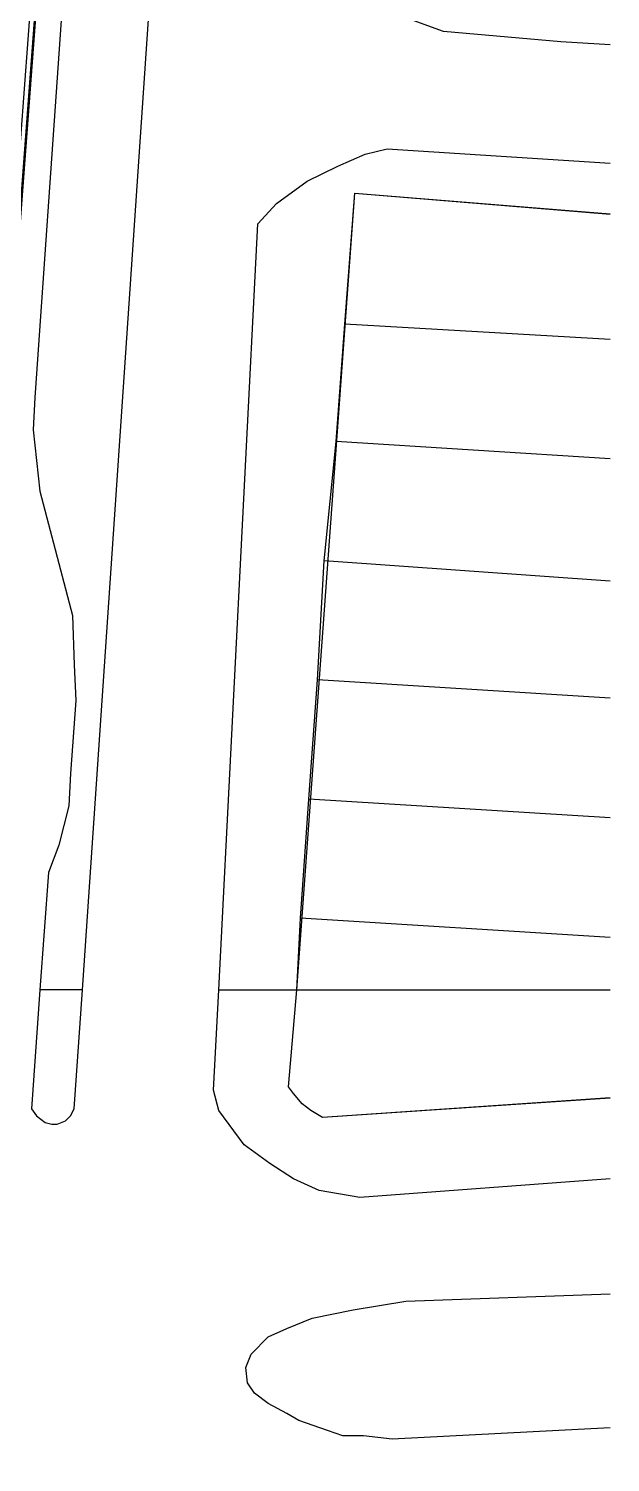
# Model space of a CAD drawing. Header units: millimetres. Extents: x -76.52126 to -76.51707, y 3.41842 to 3.42185.
# Drawn here: x -76.517382 to -76.517075, y 3.419466 to 3.420224 of the extents above; entities that cross this region are included whole.
import ezdxf

# ---------------------------------------------------------------- set-up
doc = ezdxf.new("R2010")
doc.units = ezdxf.units.MM
for name, color, linetype in [('CARTOGRAFIA', 252, 'Continuous'), ('COBERTURA CTO', 30, 'Continuous'), ('COBERTURA EMPALME', 2, 'Continuous')]:
    doc.layers.add(name, color=color, linetype=linetype)

msp = doc.modelspace()

# ---------------------------------------------------------------- linework, layer by layer
at = {"layer": 'CARTOGRAFIA'}
for points in [[(-76.51729199, 3.42127212), (-76.51729265, 3.42126295), (-76.51731875, 3.42092365), (-76.51734485, 3.42051415), (-76.51736555, 3.42022344), (-76.51737905, 3.42002904), (-76.51737995, 3.42001194), (-76.51737815, 3.41999574), (-76.51737635, 3.41997954), (-76.51735925, 3.41991384), (-76.51735835, 3.41988774), (-76.51735745, 3.41986884), (-76.51736015, 3.41983014), (-76.51736105, 3.41981304), (-76.51736645, 3.41979234), (-76.51737185, 3.41977794), (-76.51737635, 3.41971584)], [(-76.51735385, 3.41971584), (-76.51729805, 3.42053755), (-76.51726205, 3.42105955), (-76.51724719, 3.42127212)], [(-76.51707474, 3.42021551), (-76.51710095, 3.42021714), (-76.51716305, 3.42022254), (-76.51718285, 3.42022974), (-76.51719725, 3.42023784), (-76.51721705, 3.42024774), (-76.51723055, 3.42026034), (-76.51724225, 3.42027204), (-76.51725125, 3.42028734), (-76.51725215, 3.42031074), (-76.51725125, 3.42031344), (-76.51722695, 3.42065455)], [(-76.51728185, 3.41971584), (-76.51726115, 3.42012084), (-76.51725125, 3.42013164), (-76.51723505, 3.42014334), (-76.51721885, 3.42015144), (-76.51720445, 3.42015774), (-76.51719275, 3.42016044), (-76.51707474, 3.42015291)], [(-76.51707474, 3.41965857), (-76.51722695, 3.41964836), (-76.51723321, 3.41965195), (-76.51723771, 3.41965553), (-76.51724221, 3.41966095), (-76.51724495, 3.41966453), (-76.51724045, 3.41971586), (-76.5172098, 3.42013704), (-76.51707474, 3.42012595)], [(-76.51721521, 3.42006778), (-76.5172098, 3.42013704), (-76.51707474, 3.42012608)], [(-76.51721971, 3.42000569), (-76.51721521, 3.42006778)], [(-76.51707474, 3.42005973), (-76.51721521, 3.42006778)], [(-76.51722604, 3.41994269), (-76.51721971, 3.42000569)], [(-76.51707474, 3.41999664), (-76.51721971, 3.42000569)], [(-76.51722963, 3.41987969), (-76.51722604, 3.41994269)], [(-76.51707474, 3.41993194), (-76.51722604, 3.41994269)], [(-76.51723413, 3.41981669), (-76.51722963, 3.41987969)], [(-76.51707474, 3.41987007), (-76.51722963, 3.41987969)], [(-76.51723863, 3.41975369), (-76.51723413, 3.41981669)], [(-76.51707474, 3.41980679), (-76.51723413, 3.41981669)], [(-76.51724045, 3.41971586), (-76.51723863, 3.41975369)], [(-76.51707474, 3.41974351), (-76.51723863, 3.41975369)], [(-76.51737635, 3.41971584), (-76.51738085, 3.41965284), (-76.51737815, 3.41964924), (-76.51737365, 3.41964564), (-76.51737005, 3.41964474), (-76.51736735, 3.41964474), (-76.51736285, 3.41964654), (-76.51736015, 3.41964924), (-76.51735835, 3.41965284)], [(-76.51735385, 3.41971584), (-76.51737635, 3.41971584)], [(-76.51735835, 3.41965284), (-76.51735385, 3.41971584)], [(-76.51728455, 3.41966274), (-76.51728185, 3.41971584)], [(-76.51728185, 3.41971584), (-76.51707474, 3.41971584)], [(-76.51724495, 3.41966453), (-76.51724045, 3.41971586)], [(-76.51724045, 3.41971586), (-76.51707474, 3.41971586)], [(-76.51707474, 3.41961587), (-76.51720715, 3.41960604), (-76.51722875, 3.41960964), (-76.51724225, 3.41961594), (-76.51725485, 3.41962404), (-76.51726835, 3.41963394), (-76.51728185, 3.41965194), (-76.51728455, 3.41966274)], [(-76.51707474, 3.41965875), (-76.51722695, 3.41964836), (-76.51723321, 3.41965195), (-76.51723771, 3.41965553), (-76.51724221, 3.41966095), (-76.51724495, 3.41966453)], [(-76.51707474, 3.41948421), (-76.51719005, 3.41947824), (-76.51720535, 3.41948004), (-76.51721615, 3.41948004), (-76.51722425, 3.41948274), (-76.51723955, 3.41948814), (-76.51724585, 3.41949174), (-76.51725575, 3.41949714), (-76.51726295, 3.41950254), (-76.51726655, 3.41950794), (-76.51726745, 3.41951604), (-76.51726475, 3.41952324), (-76.51725575, 3.41953224), (-76.51724585, 3.41953674), (-76.51723235, 3.41954214), (-76.51721075, 3.41954664), (-76.51718285, 3.41955114), (-76.51707474, 3.41955515)]]:
    msp.add_lwpolyline(points, dxfattribs=at)
at = {"layer": 'COBERTURA CTO'}
msp.add_lwpolyline([(-76.51768055, 3.41960877), (-76.51768851, 3.4195282), (-76.5174339, 3.41953617), (-76.51738649, 3.42016624), (-76.51738061, 3.42024465), (-76.51762861, 3.42026473), (-76.5176311, 3.42022942), (-76.51764096, 3.42016404), (-76.51764546, 3.42010103), (-76.51764996, 3.42003803), (-76.51765319, 3.41997502), (-76.51765805, 3.41991203), (-76.51766255, 3.41984903), (-76.51766708, 3.41978603), (-76.51767155, 3.41972395)], close=True, dxfattribs=at)
at = {"layer": 'COBERTURA EMPALME', "const_width": 0.0000013}
msp.add_lwpolyline([(-76.5210162, 3.41931272), (-76.51743469, 3.41948772), (-76.51737121, 3.42033271), (-76.51880355, 3.42044161)], dxfattribs=at)

doc.saveas('drawing.dxf')
